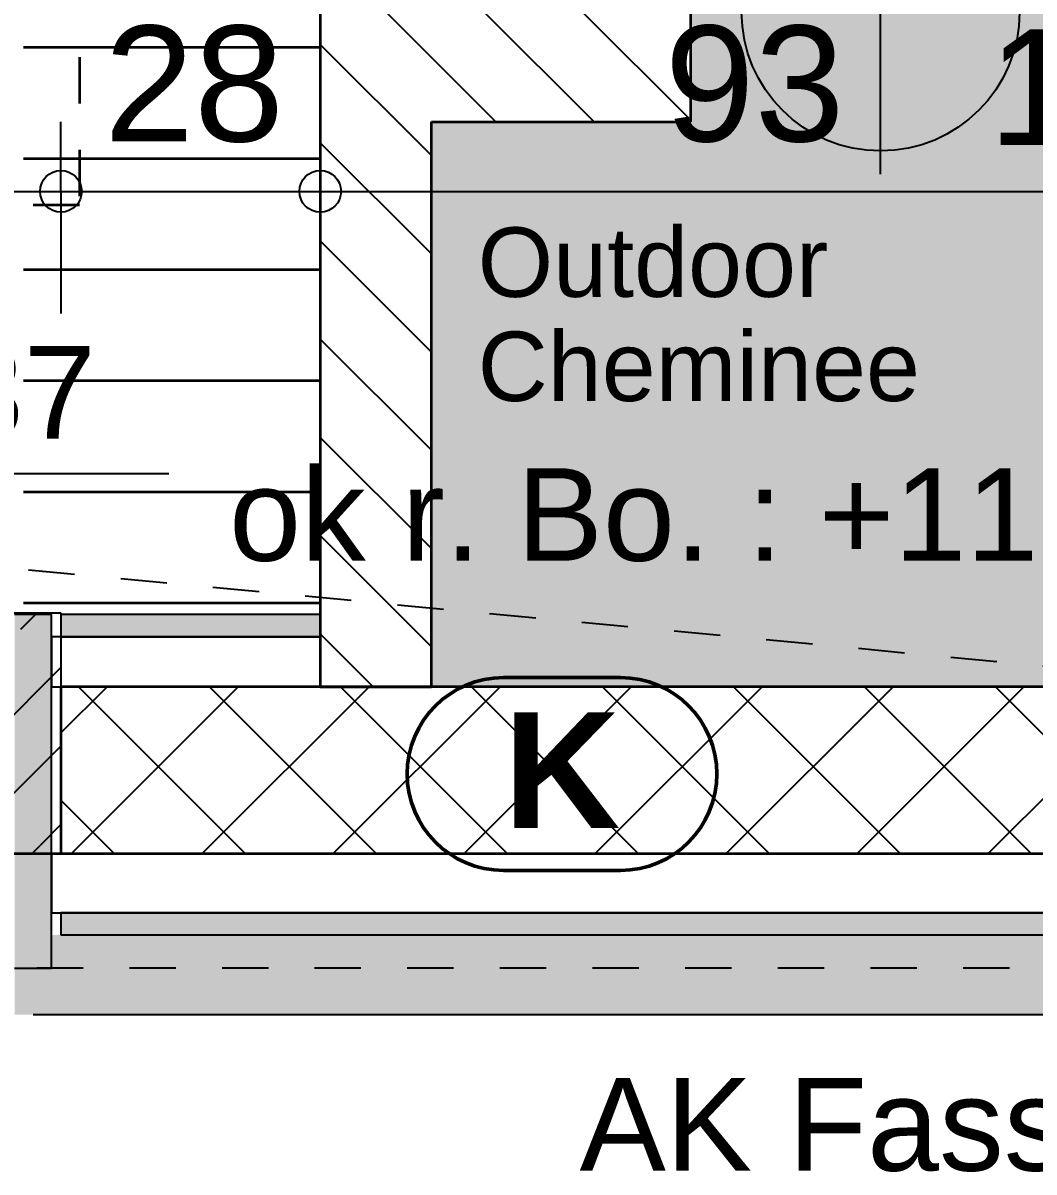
# Model space of a CAD drawing. Header units: centimetres. Extents: x 0.3 to 84.3, y 0.3 to 59.7.
# Drawn here: x 44.758 to 46.941, y 10.356 to 12.838 of the extents above; entities that cross this region are included whole.
import ezdxf

# ---------------------------------------------------------------- set-up
doc = ezdxf.new("R2010")
doc.units = ezdxf.units.CM
for name, pattern in [('AUSGEZOGEN', [0]), ('KURZGESTRICHELT', [0.25, 0.15, -0.1]), ('LINIE_17', [0.05, 0, -0.05]), ('PHANTOM', [63.5, 31.75, -6.35, 6.35, -6.35, 6.35, -6.35]), ('PUNKT', [6.35, 0, -6.35]), ('VERDECKT', [9.525, 6.35, -3.175])]:
    doc.linetypes.add(name, pattern=pattern)
for name, color, linetype, lineweight in [('Allgemein', 7, 'AUSGEZOGEN', 35), ('Ausbau Raeume', 7, 'AUSGEZOGEN', 35), ('Beton Ansicht', 7, 'AUSGEZOGEN', 25), ('Beton verdeckt vorne', 7, 'KURZGESTRICHELT', 25), ('Bodenplatte', 7, 'AUSGEZOGEN', 35), ('Decke', 7, 'AUSGEZOGEN', 35), ('Dichtung', 240, 'AUSGEZOGEN', 25), ('Entwaesserungsb._ Retentionb', 251, 'AUSGEZOGEN', 50), ('Holz Fassadenverkleidung', 7, 'AUSGEZOGEN', 35), ('Kamin', 7, 'VERDECKT', 25), ('Konstruktion oben', 7, 'VERDECKT', 25), ('Spengler', 7, 'AUSGEZOGEN', 35), ('Text Koten', 7, 'AUSGEZOGEN', 50), ('Text Werkplan Ausfuehrung', 7, 'AUSGEZOGEN', 50), ('Unterkonstruktion', 7, 'AUSGEZOGEN', 35), ('Wand Beton bewehrt', 7, 'AUSGEZOGEN', 35), ('Wand Mauerwerk nicht tragend', 7, 'AUSGEZOGEN', 35), ('Werkplan- Ausfuehrungsmasse', 7, 'AUSGEZOGEN', 25)]:
    doc.layers.add(name, color=color, linetype=linetype, lineweight=lineweight)
doc.styles.add('ARIAL', font='ARIAL.TTF')

msp = doc.modelspace()

# ---------------------------------------------------------------- hatches: boundary and pattern name
at = {"layer": 'Allgemein', "linetype": 'AUSGEZOGEN', "lineweight": 25}
for points in [[(44.82, 10.796), (44.82, 11.56), (44.74, 11.56), (44.74, 10.796)], [(44.84, 11.512), (45.4, 11.512), (45.4, 11.56), (44.84, 11.56)], [(49.54, 10.916), (44.84, 10.916), (44.84, 10.868), (49.54, 10.868)]]:
    msp.add_hatch(color=32, dxfattribs=at).paths.add_polyline_path(points)
at = {"layer": 'Kamin', "linetype": 'AUSGEZOGEN', "lineweight": 50, "true_color": 0xc7c7c7}
msp.add_hatch(color=9, dxfattribs=at).paths.add_polyline_path([(46.2, 14.494), (46.2, 12.624), (45.64, 12.624), (45.64, 11.404), (47.02, 11.404), (47.02, 14.494)])
at = {"layer": 'Spengler', "linetype": 'AUSGEZOGEN', "lineweight": 25, "true_color": 0xfafafa}
h = msp.add_hatch(color=7, dxfattribs=at)
h.paths.add_polyline_path([(55.85, 10.868), (55.85, 10.796), (55.77, 10.796), (55.77, 10.696), (57, 10.696), (57, 10.796), (56.92, 10.796), (56.92, 10.868)])
h.paths.add_polyline_path([(44.82, 10.868), (44.82, 10.796), (44.74, 10.796), (44.74, 10.696), (49.64, 10.696), (49.64, 10.796), (49.56, 10.796), (49.56, 10.868)])

# ---------------------------------------------------------------- linework, layer by layer
at = {"layer": 'Allgemein', "color": 7, "linetype": 'AUSGEZOGEN', "lineweight": 25}
for p, q in [((44.82, 11.56), (44.74, 11.56)), ((44.82, 11.512), (44.82, 11.56)), ((45.4, 11.56), (44.84, 11.56)), ((44.84, 11.56), (44.84, 11.512)), ((45.4, 11.512), (45.4, 11.56)), ((44.82, 11.452), (44.82, 11.512)), ((44.84, 11.512), (45.4, 11.512)), ((44.82, 11.404), (44.82, 11.452)), ((44.82, 11.044), (44.82, 11.404)), ((44.82, 10.964), (44.82, 11.044)), ((44.82, 10.916), (44.82, 10.964)), ((44.82, 10.796), (44.82, 10.916)), ((49.54, 10.916), (44.84, 10.916)), ((44.84, 10.916), (44.84, 10.868)), ((44.84, 10.868), (49.54, 10.868)), ((44.74, 10.796), (44.82, 10.796))]:
    msp.add_line(p, q, dxfattribs=at)
at = {"layer": 'Ausbau Raeume', "color": 254, "linetype": 'AUSGEZOGEN', "lineweight": 35}
for p, q in [((45.4, 12.7846), (44.7596, 12.7846)), ((45.4, 12.5446), (44.7596, 12.5446)), ((45.4, 12.3046), (44.7596, 12.3046)), ((45.4, 12.0646), (44.7596, 12.0646)), ((45.4, 11.8246), (44.7596, 11.8246)), ((45.4, 11.5846), (44.7596, 11.5846))]:
    msp.add_line(p, q, dxfattribs=at)
at = {"layer": 'Beton Ansicht', "color": 7, "linetype": 'AUSGEZOGEN', "lineweight": 25}
for p, q in [((38.51, 11.564), (44.84, 11.564)), ((44.84, 11.564), (44.84, 11.56))]:
    msp.add_line(p, q, dxfattribs=at)
at = {"layer": 'Beton verdeckt vorne', "color": 7, "linetype": 'VERDECKT', "lineweight": 25}
for p, q in [((44.84, 11.512), (44.84, 11.404)), ((38.51, 11.044), (44.84, 11.044))]:
    msp.add_line(p, q, dxfattribs=at)
at = {"layer": 'Bodenplatte', "color": 92, "linetype": 'VERDECKT', "lineweight": 35, "true_color": 0x00c600}
msp.add_line((31.34, 11.044), (62.72, 11.044), dxfattribs=at)
at = {"layer": 'Decke', "color": 92, "linetype": 'LINIE_17', "lineweight": 35, "true_color": 0x00c600}
for p, q in [((44.88, 15.764), (44.88, 12.444)), ((44.88, 12.444), (38.47, 12.444))]:
    msp.add_line(p, q, dxfattribs=at)
at = {"layer": 'Decke', "color": 96, "linetype": 'PHANTOM', "lineweight": 35, "true_color": 0x006e00}
msp.add_line((31.34, 11.044), (62.72, 11.044), dxfattribs=at)
at = {"layer": 'Dichtung', "color": 21, "linetype": 'AUSGEZOGEN', "lineweight": 25, "true_color": 0xffa8a8}
for p, q in [((44.7533, 11.5287), (44.7886, 11.564)), ((44.626, 11.2317), (44.8377, 11.4434)), ((44.8381, 11.4438), (44.84, 11.4457)), ((44.7109, 11.1468), (44.84, 11.276)), ((44.7957, 11.062), (44.84, 11.1063)), ((44.7777, 11.044), (44.7953, 11.0615))]:
    msp.add_line(p, q, dxfattribs=at)
at = {"layer": 'Entwaesserungsb._ Retentionb', "color": 7, "linetype": 'LINIE_17', "lineweight": 25}
msp.add_line((42.58, 11.864), (47.44, 11.404), dxfattribs=at)
at = {"layer": 'Holz Fassadenverkleidung', "color": 7, "linetype": 'LINIE_17', "lineweight": 25}
msp.add_line((63.288, 10.796), (31.092, 10.796), dxfattribs=at)
at = {"layer": 'Kamin', "color": 7, "linetype": 'PHANTOM', "lineweight": 25}
msp.add_line((46.61, 12.5112), (46.61, 13.2112), dxfattribs=at)
msp.add_circle((46.61, 12.8612), 0.3, dxfattribs=at)
at = {"layer": 'Konstruktion oben', "color": 7, "linetype": 'PUNKT', "lineweight": 35}
msp.add_line((31.092, 10.796), (63.288, 10.796), dxfattribs=at)
at = {"layer": 'Spengler', "color": 7, "linetype": 'AUSGEZOGEN', "lineweight": 25}
msp.add_line((44.78, 10.696), (63.388, 10.696), dxfattribs=at)
at = {"layer": 'Text Koten', "color": 7, "linetype": 'AUSGEZOGEN', "lineweight": 25}
msp.add_line((45.0733, 11.864), (42.58, 11.864), dxfattribs=at)
at = {"layer": 'Text Werkplan Ausfuehrung', "color": 92, "linetype": 'AUSGEZOGEN', "lineweight": 50, "true_color": 0x00b300}
for p, q in [((46.0482, 11.424), (45.796, 11.424)), ((46.0482, 11.0073), (45.796, 11.0073))]:
    msp.add_line(p, q, dxfattribs=at)
for centre, start, end in [((45.796, 11.2157), 90, 270), ((46.0482, 11.2157), 270, 90)]:
    msp.add_arc(centre, 0.2083, start, end, dxfattribs=at)
at = {"layer": 'Unterkonstruktion', "color": 7, "linetype": 'AUSGEZOGEN', "lineweight": 25}
for p, q in [((44.84, 11.512), (44.82, 11.512)), ((44.82, 11.512), (44.82, 11.452)), ((45.4, 11.512), (44.84, 11.512)), ((45.4, 11.452), (45.4, 11.512)), ((44.82, 11.452), (44.82, 11.404)), ((45.4, 11.404), (45.4, 11.452)), ((44.82, 11.404), (44.84, 11.404)), ((44.84, 11.404), (45.4, 11.404)), ((44.84, 11.044), (44.82, 11.044)), ((44.82, 11.044), (44.82, 10.964)), ((49.54, 11.044), (44.84, 11.044)), ((44.82, 10.964), (44.82, 10.916)), ((44.82, 10.916), (44.84, 10.916)), ((44.84, 10.916), (49.54, 10.916))]:
    msp.add_line(p, q, dxfattribs=at)
at = {"layer": 'Wand Beton bewehrt', "color": 7, "linetype": 'AUSGEZOGEN', "lineweight": 35}
for p, q in [((45.4, 11.404), (44.84, 11.404)), ((44.84, 11.404), (44.84, 11.044)), ((45.64, 11.404), (45.4, 11.404)), ((47.02, 11.404), (45.64, 11.404)), ((44.84, 11.044), (49.54, 11.044))]:
    msp.add_line(p, q, dxfattribs=at)
at = {"layer": 'Wand Beton bewehrt', "color": 7, "linetype": 'AUSGEZOGEN', "lineweight": 25}
for p, q in [((44.84, 11.3043), (44.9397, 11.404)), ((44.8626, 11.044), (45.2226, 11.404)), ((45.238, 11.044), (44.878, 11.404)), ((45.1454, 11.044), (45.5054, 11.404)), ((45.5208, 11.044), (45.1608, 11.404)), ((45.4283, 11.044), (45.7883, 11.404)), ((45.8036, 11.044), (45.4436, 11.404)), ((45.7111, 11.044), (46.0711, 11.404)), ((46.0865, 11.044), (45.7265, 11.404)), ((45.994, 11.044), (46.354, 11.404)), ((46.3693, 11.044), (46.0093, 11.404)), ((46.2768, 11.044), (46.6368, 11.404)), ((46.6522, 11.044), (46.2922, 11.404)), ((46.5596, 11.044), (46.9196, 11.404)), ((46.935, 11.044), (46.575, 11.404)), ((46.8425, 11.044), (47.2025, 11.404)), ((47.2179, 11.044), (46.8579, 11.404)), ((44.9551, 11.044), (44.84, 11.1591))]:
    msp.add_line(p, q, dxfattribs=at)
at = {"layer": 'Wand Mauerwerk nicht tragend', "color": 7, "linetype": 'AUSGEZOGEN', "lineweight": 35}
for p, q in [((45.4, 12.864), (45.4, 11.56)), ((46.2, 12.624), (46.2, 12.864)), ((45.64, 11.404), (45.64, 12.624)), ((45.64, 12.624), (46.2, 12.624)), ((45.4, 11.56), (45.4, 11.512)), ((45.4, 11.512), (45.4, 11.452)), ((45.4, 11.452), (45.4, 11.404)), ((45.4, 11.404), (45.64, 11.404))]:
    msp.add_line(p, q, dxfattribs=at)
at = {"layer": 'Wand Mauerwerk nicht tragend', "color": 7, "linetype": 'AUSGEZOGEN', "lineweight": 25}
for p, q in [((45.5393, 12.864), (45.64, 12.7633)), ((46.2, 12.6275), (45.9635, 12.864)), ((45.7793, 12.624), (45.64, 12.7633)), ((45.4, 12.579), (45.64, 12.339)), ((45.4, 12.1548), (45.64, 11.9148)), ((45.4, 11.7305), (45.64, 11.4905))]:
    msp.add_line(p, q, dxfattribs=at)
at = {"layer": 'Wand Mauerwerk nicht tragend', "color": 7, "linetype": 'VERDECKT', "lineweight": 25}
for p, q in [((45.9914, 12.624), (45.7514, 12.864)), ((45.4, 12.7912), (45.64, 12.5512)), ((45.4, 12.3669), (45.64, 12.1269)), ((45.4, 11.9426), (45.64, 11.7026)), ((45.4, 11.5184), (45.5144, 11.404))]:
    msp.add_line(p, q, dxfattribs=at)
at = {"layer": 'Werkplan- Ausfuehrungsmasse', "color": 7, "linetype": 'AUSGEZOGEN', "lineweight": 25}
for p, q in [((44.84, 12.474), (44.84, 12.624)), ((45.4, 12.474), (45.4, 12.624)), ((38.51, 12.474), (44.84, 12.474)), ((44.84, 12.474), (44.84, 12.324)), ((44.84, 12.474), (45.4, 12.474)), ((45.4, 12.474), (45.4, 12.324)), ((45.4, 12.474), (45.4, 12.474)), ((45.4, 12.474), (47.26, 12.474))]:
    msp.add_line(p, q, dxfattribs=at)
msp.add_lwpolyline([(44.84, 12.474), (44.84, 12.306), (44.84, 12.306), (44.84, 12.217), (44.84, 12.217), (44.84, 12.2099)], dxfattribs=at)
for centre in [(44.84, 12.474), (45.4, 12.474)]:
    msp.add_circle(centre, 0.045, dxfattribs=at)

# ---------------------------------------------------------------- texts
at = {"layer": 'Text Koten', "color": 7, "linetype": 'AUSGEZOGEN', "lineweight": 35, "char_height": 0.2, "width": 0.1, "attachment_point": 7, "style": 'ARIAL'}
for s, insert in [('ok\\~r.\\~Bo.\\~:\\~+11.37', (42.78, 11.9373)), ('ok\\~r.\\~Bo.\\~:\\~+11.43', (45.2033, 11.6733))]:
    msp.add_mtext(s, dxfattribs=dict(at, insert=insert))
at = {"layer": 'Text Werkplan Ausfuehrung', "color": 7, "linetype": 'AUSGEZOGEN', "lineweight": 25, "char_height": 0.15, "width": 0.075, "attachment_point": 7, "style": 'ARIAL'}
for s, insert in [('Outdoor', (45.74, 12.244)), ('Cheminee', (45.74, 12.019))]:
    msp.add_mtext(s, dxfattribs=dict(at, insert=insert))
at = {"layer": 'Text Werkplan Ausfuehrung', "color": 92, "linetype": 'AUSGEZOGEN', "lineweight": 50, "true_color": 0x00b300, "insert": (45.796, 11.099), "char_height": 0.25, "width": 0.125, "attachment_point": 7, "style": 'ARIAL'}
msp.add_mtext('\\fArial|i0|b1|c0|p0;K', dxfattribs=at)
at = {"layer": 'Text Werkplan Ausfuehrung', "color": 7, "linetype": 'AUSGEZOGEN', "lineweight": 35, "insert": (45.96, 10.356), "char_height": 0.2, "width": 0.1, "attachment_point": 7, "style": 'ARIAL'}
msp.add_mtext('AK\\~Fassade\\~Dach', dxfattribs=at)
at = {"layer": 'Werkplan- Ausfuehrungsmasse', "color": 7, "linetype": 'AUSGEZOGEN', "lineweight": 50, "char_height": 0.25, "width": 0.125, "attachment_point": 7, "style": 'ARIAL'}
for s, insert in [('28', (44.9334, 12.5783)), ('93', (46.1437, 12.5784)), ('17', (46.8424, 12.574))]:
    msp.add_mtext(s, dxfattribs=dict(at, insert=insert))

doc.saveas('drawing.dxf')
